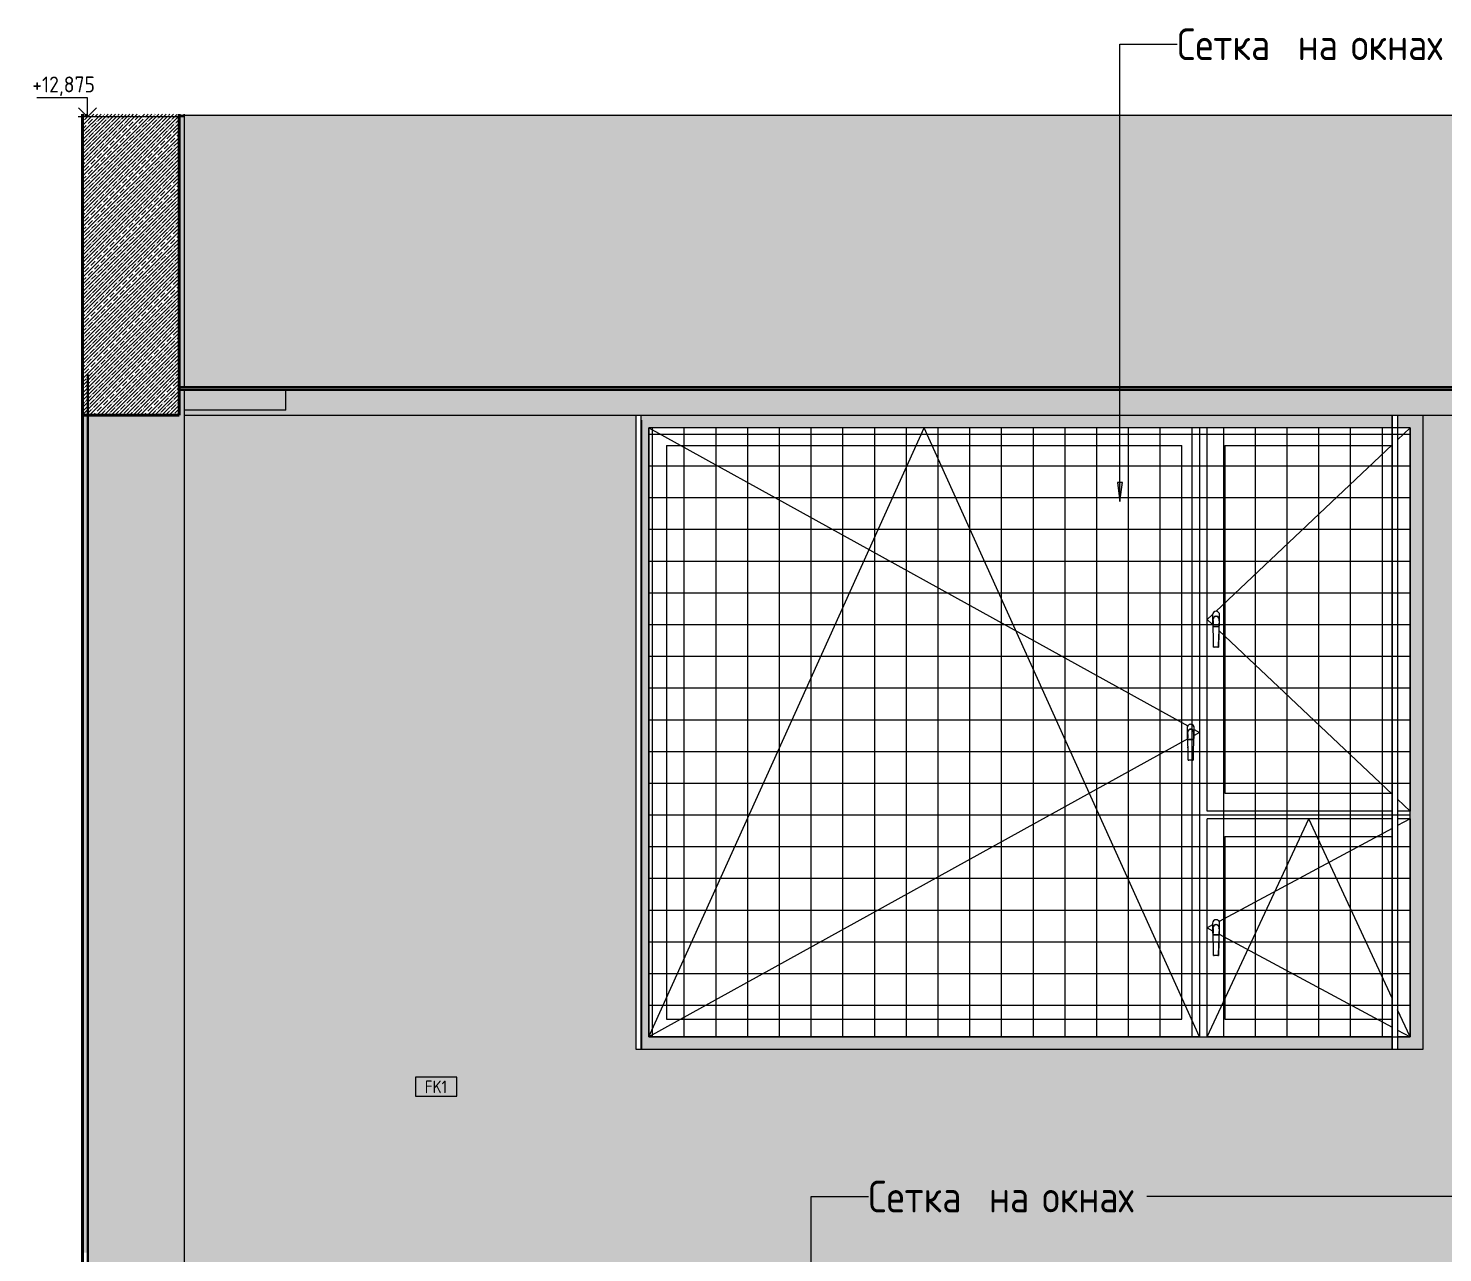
# Model space of a CAD drawing. Header units: millimetres. Extents: x 39486 to 115248, y -1987 to 27400.
# Drawn here: x 69343 to 74914, y 8400 to 13224 of the extents above; entities that cross this region are included whole.
import ezdxf

# ---------------------------------------------------------------- set-up
doc = ezdxf.new("R2010")
doc.units = ezdxf.units.MM
for name, color, linetype, lineweight, true_color in [('A-CLNG-FNSH-1', 7, 'Continuous', 30, 0x3c3c3c), ('A-DETL', 9, 'Continuous', 9, 0x808080), ('A-DETL-GENF-1', 7, 'Continuous', 9, 0x535353), ('A-WALL-4', 7, 'Continuous', 40, 0x3c3c3c), ('A-WALL-FNSH-3', 7, 'Continuous', 30, 0x3c3c3c), ('I-WALL-1', 7, 'Continuous', 9, 0x787878), ('Q-SPCQ-1', 9, 'Continuous', 9, 0x808080), ('Q-SPCQ-2', 7, 'Continuous', 9, 0x7f7f7f)]:
    doc.layers.add(name, color=color, linetype=linetype, lineweight=lineweight, true_color=true_color)
for name, color, linetype, lineweight in [('A-GLAZ', 7, 'Continuous', 9), ('A-WALL-IDEN', 7, 'Continuous', 9), ('A-WALL-PATT', 7, 'Continuous', 9), ('G-ANNO-DIMS', 7, 'Continuous', 9), ('G-ANNO-DIMS-1', 7, 'Continuous', 20), ('G-ANNO-TEXT', 7, 'Continuous', 9), ('I-WALL', 7, 'Continuous', 9), ('S-COLS', 7, 'Continuous', 9)]:
    doc.layers.add(name, color=color, linetype=linetype, lineweight=lineweight)
doc.styles.add('GOST Common_1', font='GOST_Common.ttf', dxfattribs={"width": 0.9, "height": 50})
doc.styles.add('GOST Common_3', font='GOST_Common.ttf', dxfattribs={"width": 0.9, "height": 125})
doc.styles.add('ISOCPEUR_1', font='isocpeur.ttf', dxfattribs={"width": 0.9, "height": 62.5})
pattern_1 = [(90, (27176.71, 0), (-125, 8e-15), []), (180, (27176.71, 0), (-2e-14, -125), [])]

# ---------------------------------------------------------------- blocks, each defined once
blk = doc.blocks.new('BSC_Колонна _Прямоугольная - 600х600-23205240-Развертка 2_19-1')
at = {"layer": 'S-COLS'}
blk.add_hatch(color=256, dxfattribs=at).paths.add_polyline_path([(42380, 8400), (42400, 8400), (42400, 11700), (42380, 11700), (42380, 8540)])
blk = doc.blocks.new('120_Окно_СКБ_2Ст - 120_Окно_СКБ_2Ст 3100х2500 _мал_створка слева_ 2-V48-Развертка 2_19-1')
at = {"layer": 'A-GLAZ'}
h = blk.add_hatch(color=256, dxfattribs=at)
h.paths.add_polyline_path([(47507, 9200), (47539, 9200), (47539, 9250), (44610, 9250), (44610, 11650), (47539, 11650), (47539, 11700), (44580, 11700), (44580, 11680), (44581, 11680), (44581, 9200), (46913.6, 9200)])
h.paths.add_polyline_path([(47660, 9200), (47660, 11700), (47560, 11700), (47560, 11650), (47610, 11650), (47610, 9250), (47560, 9250), (47560, 9200)])
for p, q in [((44560, 9200), (44560, 11700)), ((44560, 11700), (47660, 11700)), ((44610, 9250), (44610, 11650)), ((46780, 11650), (44610, 11650)), ((44610, 9250), (45695, 11650)), ((44610, 11650), (46733.4, 10475.7)), ((46780, 9250), (45695, 11650)), ((46780, 11650), (46780, 9250)), ((46810, 10140), (46810, 11650)), ((47539, 11650), (46810, 11650)), ((47610, 11650), (47560, 11650)), ((47610, 11650), (47560, 11602.8)), ((47610, 11650), (47610, 10140)), ((47660, 11700), (47660, 9200)), ((44680, 11580), (44680, 9320)), ((44680, 11580), (46710, 11580)), ((46710, 9320), (46710, 11580)), ((47539, 11583), (46843.7, 10926.8)), ((46880, 11580), (46880, 10210)), ((46880, 11580), (47539, 11580)), ((46831.3, 10915.1), (46810, 10895)), ((46810, 10895), (46831.3, 10874.9)), ((46831, 10913), (46831, 10877)), ((46831, 10913), (46831, 10877)), ((46832.5, 10894), (46832.5, 10896)), ((46835, 10786.6), (46833.5, 10895.8)), ((46834, 10866.2), (46834, 10865.5)), ((46834, 10865.5), (46834, 10866.2)), ((46834, 10865.5), (46834, 10865.5)), ((46836, 10866.8), (46837, 10866.9)), ((46837, 10866.9), (46838, 10866.9)), ((46852, 10866.9), (46838, 10866.9)), ((46838, 10866.9), (46852, 10866.9)), ((46843.9, 10907.5), (46846.1, 10907.5)), ((46844, 10907.5), (46846, 10907.5)), ((46846, 10906.5), (46844, 10906.5)), ((46852, 10866.9), (46853, 10866.9)), ((46853, 10866.9), (46854, 10866.8)), ((46856.5, 10896), (46855, 10786.6)), ((46856, 10865.5), (46856, 10866.2)), ((46856, 10866.2), (46856, 10865.5)), ((46857.5, 10896), (46857.5, 10894)), ((46859, 10877), (46859, 10913)), ((46859, 10877), (46859, 10913)), ((46855.8, 10851.8), (47539, 10207)), ((46838, 10785.5), (46837.2, 10785.5)), ((46852, 10785.5), (46838, 10785.5)), ((46852, 10785.5), (46838, 10785.5)), ((46733.4, 10424.3), (44610, 9250)), ((46731, 10468), (46731, 10432)), ((46731, 10468), (46731, 10432)), ((46732.5, 10449), (46732.5, 10451)), ((46732.9, 10446), (46732.5, 10449)), ((46732.9, 10446.2), (46733, 10445.5)), ((46733.2, 10445.2), (46732.9, 10446)), ((46735, 10341.6), (46733.5, 10450.8)), ((46733.7, 10432.4), (46733.8, 10428.6)), ((46734.1, 10421.4), (46734, 10421.2)), ((46734, 10421.2), (46734.1, 10421.4)), ((46734, 10421.2), (46734, 10420.5)), ((46734, 10420.5), (46734, 10421.2)), ((46734, 10420.5), (46734, 10420.5)), ((46734.5, 10421.6), (46734.1, 10421.4)), ((46734.1, 10421.4), (46734.5, 10421.6)), ((46735.2, 10421.7), (46734.5, 10421.6)), ((46736, 10421.8), (46737, 10421.9)), ((46737, 10421.9), (46738, 10421.9)), ((46752, 10421.9), (46738, 10421.9)), ((46738, 10421.9), (46752, 10421.9)), ((46741, 10462.1), (46744, 10462.5)), ((46743.9, 10462.5), (46746.1, 10462.5)), ((46744, 10462.5), (46746, 10462.5)), ((46746, 10461.5), (46744, 10461.5)), ((46753, 10421.9), (46752, 10421.9)), ((46752, 10421.9), (46753, 10421.9)), ((46754, 10421.8), (46753, 10421.9)), ((46753, 10421.9), (46754, 10421.8)), ((46756.5, 10451), (46755, 10341.6)), ((46755.5, 10421.6), (46755.9, 10421.4)), ((46756, 10421.2), (46755.9, 10421.4)), ((46755.9, 10421.4), (46756, 10421.2)), ((46756, 10420.5), (46756, 10421.2)), ((46756, 10421.2), (46756, 10420.5)), ((46757, 10445.5), (46756.6, 10439.4)), ((46757.1, 10446.2), (46757, 10445.5)), ((46757.1, 10454), (46757.5, 10451)), ((46757.5, 10451), (46757.5, 10449)), ((46759, 10432), (46759, 10468)), ((46759, 10432), (46759, 10468)), ((46759, 10461.6), (46780, 10450)), ((46780, 10450), (46759, 10438.4)), ((46738, 10340.5), (46737.2, 10340.5)), ((46752, 10340.5), (46738, 10340.5)), ((46752, 10340.5), (46738, 10340.5)), ((46755, 10341.6), (46755, 10341.6)), ((46880, 10210), (47539, 10210)), ((47560, 10187.2), (47610, 10140)), ((47539, 10140), (46810, 10140)), ((46810, 9250), (46810, 10110)), ((47539, 10110), (46810, 10110)), ((46810, 9250), (47210, 10110)), ((47539, 9402.7), (47210, 10110)), ((47610, 10140), (47560, 10140)), ((47610, 10110), (47560, 10110)), ((47610, 10110), (47560, 10083.1)), ((47610, 10110), (47610, 9250)), ((47539, 10071.8), (46856.9, 9705.2)), ((46880, 10040), (46880, 9320)), ((46880, 10040), (47539, 10040)), ((46831, 9698), (46831, 9662)), ((46831, 9698), (46831, 9662)), ((46859, 9662), (46859, 9698)), ((46859, 9662), (46859, 9698)), ((46831, 9691.3), (46810, 9680)), ((46810, 9680), (46831, 9668.7)), ((46832.5, 9679), (46832.5, 9681)), ((46835, 9571.6), (46833.5, 9680.8)), ((46834, 9651.2), (46834, 9650.5)), ((46834, 9650.5), (46834, 9651.2)), ((46834, 9650.5), (46834, 9650.5)), ((46836, 9651.8), (46837, 9651.9)), ((46837, 9651.9), (46838, 9651.9)), ((46852, 9651.9), (46838, 9651.9)), ((46838, 9651.9), (46852, 9651.9)), ((46843.9, 9692.5), (46846.1, 9692.5)), ((46844, 9692.5), (46846, 9692.5)), ((46846, 9691.5), (46844, 9691.5)), ((46852, 9651.9), (46853, 9651.9)), ((46853, 9651.9), (46854, 9651.8)), ((46856.5, 9681), (46855, 9571.6)), ((46856, 9650.5), (46856, 9651.2)), ((46856, 9651.2), (46856, 9650.5)), ((46856.9, 9654.8), (47539, 9288.2)), ((46857.5, 9681), (46857.5, 9679)), ((46852, 9570.5), (46838, 9570.5)), ((46852, 9570.5), (46838, 9570.5)), ((44680, 9320), (46710, 9320)), ((46880, 9320), (47539, 9320)), ((47610, 9250), (47560, 9357.5)), ((46780, 9250), (44610, 9250)), ((47539, 9250), (46810, 9250)), ((47560, 9276.9), (47610, 9250)), ((47610, 9250), (47560, 9250)), ((47660, 9200), (44560, 9200))]:
    blk.add_line(p, q, dxfattribs=at)
at = {"layer": 'A-GLAZ', "flags": 128}
for points in [[(46832.5, 10896), (46832.9, 10899), (46834, 10901.7), (46835.9, 10904.1), (46838.3, 10906), (46841, 10907.1), (46844, 10907.5)], [(46833.2, 10890.2), (46832.9, 10891), (46832.5, 10894)], [(46832.9, 10891.2), (46833, 10890.5), (46833.4, 10884.4), (46833.7, 10877.4), (46833.8, 10873.6)], [(46838, 10866.9), (46837, 10866.9), (46836, 10866.8), (46835.2, 10866.7), (46834.5, 10866.6), (46834.1, 10866.4), (46834, 10866.2)], [(46834, 10866.2), (46834.1, 10866.4), (46834.5, 10866.6)], [(46834.5, 10866.6), (46835.2, 10866.7), (46836, 10866.8)], [(46846, 10907.5), (46849, 10907.1), (46851.7, 10906), (46854.1, 10904.1), (46856, 10901.7), (46857.1, 10899), (46857.5, 10896)], [(46856, 10866.2), (46855.9, 10866.4), (46855.5, 10866.6), (46854.8, 10866.7), (46854, 10866.8), (46853, 10866.9), (46852, 10866.9)], [(46854, 10866.8), (46854.8, 10866.7), (46855.5, 10866.6)], [(46855.5, 10866.6), (46855.9, 10866.4), (46856, 10866.2)], [(46857.1, 10891.2), (46857, 10890.5), (46856.6, 10884.4), (46856.3, 10877.4), (46856.2, 10873.6)], [(46857.5, 10894), (46857.1, 10891), (46856.8, 10890.2)], [(46835, 10786.6), (46834.5, 10827.7), (46834.3, 10837.5)], [(46855, 10786.6), (46855.5, 10827.7), (46855.7, 10837.5)], [(46837.2, 10785.5), (46836.5, 10785.6), (46835.9, 10785.8), (46835.4, 10786), (46835.1, 10786.3), (46835, 10786.6)], [(46855, 10786.6), (46854.9, 10786.3), (46854.6, 10786), (46854.1, 10785.8), (46853.5, 10785.6), (46852.8, 10785.5), (46852, 10785.5)], [(46732.5, 10451), (46732.9, 10454), (46734, 10456.7), (46735.9, 10459.1)], [(46733, 10445.5), (46733.4, 10439.4), (46733.7, 10432.4)], [(46734.5, 10421.6), (46735.2, 10421.7), (46736, 10421.8)], [(46738, 10421.9), (46737, 10421.9), (46736, 10421.8), (46735.2, 10421.7)], [(46735.9, 10459.1), (46738.3, 10461), (46741, 10462.1)], [(46746, 10462.5), (46749, 10462.1), (46751.7, 10461), (46754.1, 10459.1), (46756, 10456.7), (46757.1, 10454)], [(46755.9, 10421.4), (46755.5, 10421.6), (46754.8, 10421.7), (46754, 10421.8)], [(46754, 10421.8), (46754.8, 10421.7), (46755.5, 10421.6)], [(46756.6, 10439.4), (46756.3, 10432.4), (46756.2, 10428.6)], [(46757.5, 10449), (46757.1, 10446), (46756.8, 10445.2)], [(46735, 10341.6), (46734.5, 10382.7), (46734.3, 10392.5)], [(46755, 10341.6), (46755.5, 10382.7), (46755.7, 10392.5)], [(46737.2, 10340.5), (46736.5, 10340.6), (46735.9, 10340.8), (46735.4, 10341), (46735.1, 10341.3), (46735, 10341.6)], [(46755, 10341.6), (46754.9, 10341.3), (46754.6, 10341), (46754.1, 10340.8), (46753.5, 10340.6), (46752.8, 10340.5), (46752, 10340.5)], [(46832.5, 9681), (46832.9, 9684), (46834, 9686.7), (46835.9, 9689.1), (46838.3, 9691), (46841, 9692.1), (46844, 9692.5)], [(46833.2, 9675.2), (46832.9, 9676), (46832.5, 9679)], [(46832.9, 9676.2), (46833, 9675.5), (46833.4, 9669.4), (46833.7, 9662.4), (46833.8, 9658.6)], [(46838, 9651.9), (46837, 9651.9), (46836, 9651.8), (46835.2, 9651.7), (46834.5, 9651.6), (46834.1, 9651.4), (46834, 9651.2)], [(46834, 9651.2), (46834.1, 9651.4), (46834.5, 9651.6)], [(46834.5, 9651.6), (46835.2, 9651.7), (46836, 9651.8)], [(46846, 9692.5), (46849, 9692.1), (46851.7, 9691), (46854.1, 9689.1), (46856, 9686.7), (46857.1, 9684), (46857.5, 9681)], [(46856, 9651.2), (46855.9, 9651.4), (46855.5, 9651.6), (46854.8, 9651.7), (46854, 9651.8), (46853, 9651.9), (46852, 9651.9)], [(46854, 9651.8), (46854.8, 9651.7), (46855.5, 9651.6)], [(46855.5, 9651.6), (46855.9, 9651.4), (46856, 9651.2)], [(46857.1, 9676.2), (46857, 9675.5), (46856.6, 9669.4), (46856.3, 9662.4), (46856.2, 9658.6)], [(46857.5, 9679), (46857.1, 9676), (46856.8, 9675.2)], [(46835, 9571.6), (46834.5, 9612.7), (46834.3, 9622.5)], [(46855, 9571.6), (46855.5, 9612.7), (46855.7, 9622.5)], [(46838, 9570.5), (46837.2, 9570.5), (46836.5, 9570.6), (46835.9, 9570.8), (46835.4, 9571), (46835.1, 9571.3), (46835, 9571.6)], [(46855, 9571.6), (46854.9, 9571.3), (46854.6, 9571), (46854.1, 9570.8), (46853.5, 9570.6), (46852.8, 9570.5), (46852, 9570.5)]]:
    blk.add_lwpolyline(points, dxfattribs=at)
at = {"layer": 'A-GLAZ'}
for centre, radius, start, end in [((46845, 10913), 14, 0, 180), ((46845, 10913), 14, 0, 180), ((46845, 10877), 14, 180, 217.3919), ((46845, 10877), 14, 180, 217.174), ((46844, 10896), 11.5, 90.2744, 204.8614), ((46844, 10896), 10.5, 90.2744, 181.3109), ((46846, 10896), 10.5, 44.8639, 89.7256), ((46846, 10896), 11.5, 335.1322, 89.7256), ((46846, 10896), 10.5, 0.0023, 44.8639), ((46845, 10877), 14, 322.6053, 0), ((46845, 10877), 14, 322.826, 0), ((46745, 10468), 14, 75, 180), ((46745, 10468), 14, 144, 180), ((46745, 10468), 14, 36, 144), ((46745, 10468), 14, 60, 75), ((46745, 10468), 14, 0, 60), ((46745, 10468), 14, 0, 36), ((46745, 10432), 14, 180, 217.3919), ((46745, 10432), 14, 180, 195), ((46745, 10432), 14, 195, 210), ((46744, 10451), 11.5, 90.2744, 204.8614), ((46745, 10432), 14, 210, 217.174), ((46744, 10451), 10.5, 90.2744, 181.3109), ((46746, 10451), 10.5, 0.0023, 89.7256), ((46746, 10451), 11.5, 335.1322, 89.7256), ((46745, 10432), 14, 322.6053, 0), ((46745, 10432), 14, 322.826, 0), ((46845, 9698), 14, 0, 180), ((46845, 9698), 14, 90, 180), ((46845, 9698), 14, 15, 90), ((46845, 9698), 14, 0, 15), ((46845, 9662), 14, 180, 217.3919), ((46845, 9662), 14, 180, 217.174), ((46844, 9681), 11.5, 166.6657, 204.8614), ((46844, 9681), 11.5, 90.2744, 166.6657), ((46844, 9681), 10.5, 90.2744, 181.3109), ((46846, 9681), 10.5, 0.0023, 89.7256), ((46846, 9681), 11.5, 335.1322, 89.7256), ((46845, 9662), 14, 322.6053, 0), ((46845, 9662), 14, 322.826, 0)]:
    blk.add_arc(centre, radius, start, end, dxfattribs=at)
for centre, major_axis, start_param, end_param in [((46838, 10786.6), (-3, 0), 0.00131, 1.569486), ((46852, 10786.6), (3, 0), 4.713699, 6.278048), ((46738, 10341.6), (3, 0), 3.142903, 3.926991), ((46738, 10341.6), (3, 0), 3.926991, 4.711079), ((46752, 10341.6), (3, 0), 4.713699, 6.278048), ((46838, 9571.6), (-3, 0), 0.00131, 1.569486), ((46852, 9571.6), (3, 0), 4.713699, 6.278048)]:
    blk.add_ellipse(centre, major_axis=major_axis, ratio=0.374607, start_param=start_param, end_param=end_param, dxfattribs=at)
blk = doc.blocks.new('Видеокамера - Желтый-29703671-Развертка 2_19-1')
at = {"layer": 'Q-SPCQ-2'}
blk.add_hatch(color=256, dxfattribs=at).paths.add_polyline_path([(42780, 11720), (43180, 11720), (43180, 11800), (42780, 11800), (42780, 11799.2)])
at = {"layer": 'Q-SPCQ-1'}
for p, q in [((42780, 11800), (42780, 11720)), ((43180, 11720), (43180, 11800)), ((43180, 11720), (42780, 11720))]:
    blk.add_line(p, q, dxfattribs=at)
blk = doc.blocks.new('Высотные отметки - Стрелка_Верх-17668718-Развертка 2_19-1')
at = {"layer": 'G-ANNO-DIMS'}
for p, q in [((42399.2, 12950.1), (42199.2, 12950.1)), ((42399.2, 12875.1), (42399.2, 12950.1)), ((42437.1, 12875.1), (42362.1, 12875.1))]:
    blk.add_line(p, q, dxfattribs=at)
at = {"layer": 'G-ANNO-DIMS-1'}
for q in [(42363.8, 12910.4), (42434.5, 12910.4)]:
    blk.add_line((42399.2, 12875.1), q, dxfattribs=at)
blk = doc.blocks.new('М_стена_0001 - Типоразмер_без рамки-25382661-Развертка 2_19-1')
at = {"layer": 'A-WALL-IDEN'}
for p, q in [((43854.4, 9092), (43691.1, 9092)), ((43691.1, 9092), (43691.1, 9017)), ((43854.4, 9017), (43854.4, 9092)), ((43691.1, 9017), (43854.4, 9017))]:
    blk.add_line(p, q, dxfattribs=at)

msp = doc.modelspace()

# ---------------------------------------------------------------- hatches: boundary and pattern name
at = {"layer": 'A-DETL-GENF-1'}
h = msp.add_hatch(dxfattribs=at)
h.set_pattern_fill('FP_16', color=256, style=0, pattern_type=2)
h.set_pattern_definition(pattern_1)
h.paths.add_polyline_path([(74193.9, 9250), (74715.7, 9250), (74715.7, 9320), (74056.7, 9320), (74056.7, 10040), (74715.7, 10040.1), (74715.7, 10210), (74056.7, 10210), (74056.7, 11580), (74715.7, 11580.1), (74715.7, 11650), (71786.7, 11650), (71786.7, 9250), (74090.3, 9250)])
h.paths.add_polyline_path([(74766.7, 9250), (74786.7, 9250), (74786.7, 11650), (74736.7, 11650), (74736.7, 9250)])
h.paths.add_polyline_path([(73334.7, 9320), (71856.7, 9320), (71856.7, 11580), (73886.7, 11580), (73886.7, 9320), (73712.5, 9320)])
h.paths.add_polyline_path([(74028.7, 9570.5), (74012.7, 9570.8), (74011.8, 9571.3), (74011.7, 9571.6), (74010.5, 9653.8), (74009.6, 9655), (74008.2, 9658.4), (74007.7, 9662), (74007.7, 9698), (74008.2, 9701.6), (74009.6, 9705), (74011.8, 9707.9), (74014.7, 9710.1), (74018.1, 9711.5), (74021.7, 9712), (74025.3, 9711.5), (74028.7, 9710.1), (74031.6, 9707.9), (74033.8, 9705), (74035.2, 9701.6), (74035.7, 9698), (74035.5, 9660.3), (74035.2, 9658.4), (74033.8, 9655), (74032.8, 9653.6), (74032.5, 9630.4), (74031.6, 9571.3), (74030.6, 9570.7), (74029.5, 9570.5)])
h.paths.add_polyline_path([(73922.1, 10340.5), (73912.7, 10340.8), (73911.8, 10341.3), (73911.7, 10341.6), (73910.5, 10423.8), (73909.6, 10425), (73908.2, 10428.4), (73907.7, 10432), (73907.7, 10468), (73908.2, 10471.6), (73909.7, 10475.1), (73911.8, 10477.9), (73914.7, 10480.1), (73918.1, 10481.5), (73921.7, 10482), (73925.3, 10481.5), (73928.7, 10480.1), (73931.6, 10477.9), (73933.8, 10475), (73935.2, 10471.6), (73935.7, 10468), (73935.7, 10432), (73935.2, 10428.4), (73933.8, 10425), (73932.8, 10423.6), (73932.5, 10400.4), (73931.6, 10341.3), (73930.6, 10340.7), (73928.7, 10340.5), (73924, 10340.5)])
h.paths.add_polyline_path([(74018.1, 10785.5), (74012.7, 10785.8), (74011.8, 10786.3), (74011.7, 10786.6), (74010.5, 10868.8), (74009.6, 10870), (74008.2, 10873.4), (74007.7, 10877), (74007.7, 10913), (74008.2, 10916.6), (74009.6, 10920), (74011.8, 10922.9), (74014.7, 10925.1), (74018.1, 10926.5), (74021.7, 10927), (74025.3, 10926.5), (74028.7, 10925.1), (74031.6, 10922.9), (74033.8, 10920), (74035.3, 10916.5), (74035.7, 10913), (74035.7, 10877), (74035.2, 10873.4), (74033.8, 10870), (74032.8, 10868.6), (74032.5, 10845.4), (74031.6, 10786.3), (74030.6, 10785.7), (74028.7, 10785.5), (74021.7, 10785.5)])
h = msp.add_hatch(dxfattribs=at)
h.set_pattern_fill('FP_16', color=256, style=0, pattern_type=2)
h.set_pattern_definition(pattern_1)
h.paths.add_polyline_path([(74716.7, 9250), (74736.7, 9250), (74736.7, 11650), (74716.7, 11650), (74716.7, 9270)])
h.paths.add_polyline_path([(71856.7, 9320), (73886.7, 9320), (73886.7, 11580), (71856.7, 11580), (71856.7, 10533.3)])
h.paths.add_polyline_path([(74056.7, 9320), (74715.7, 9320), (74715.7, 10040), (74056.7, 10040), (74056.7, 9354.8)])
h.paths.add_polyline_path([(74715.7, 10210), (74715.7, 11580), (74056.7, 11580), (74056.7, 10210), (74090.3, 10210)])
h = msp.add_hatch(dxfattribs=at)
h.set_pattern_fill('FP_16', color=256, style=0, pattern_type=2)
h.set_pattern_definition(pattern_1)
h.paths.add_polyline_path([(74716.7, 9250), (74716.7, 11650), (74715.7, 11650), (74715.7, 9250)])
h = msp.add_hatch(dxfattribs=at)
h.set_pattern_fill('FP_16', color=256, style=0, pattern_type=2)
h.set_pattern_definition(pattern_1)
h.paths.add_polyline_path([(74022.1, 9570.5), (74030.6, 9570.7), (74031.6, 9571.3), (74031.7, 9571.6), (74032.9, 9653.8), (74033.8, 9655), (74035.3, 9658.6), (74035.7, 9663.4), (74035.7, 9698), (74035.2, 9701.6), (74033.8, 9705), (74031.6, 9707.9), (74028.7, 9710.1), (74025.3, 9711.5), (74021.7, 9712), (74018.1, 9711.5), (74014.7, 9710.1), (74011.8, 9707.9), (74009.6, 9705), (74008.2, 9701.6), (74007.7, 9698), (74007.9, 9660.3), (74008.2, 9658.4), (74009.6, 9655), (74010.7, 9653.6), (74011, 9630.4), (74011.8, 9571.3), (74012.7, 9570.8), (74014.7, 9570.5), (74021.7, 9570.5)])
h.paths.add_polyline_path([(74014.7, 9630.5), (74014.7, 9630.6), (74014.7, 9632.5)])
h.paths.add_polyline_path([(73922.6, 10340.5), (73930.6, 10340.7), (73931.6, 10341.3), (73931.7, 10341.6), (73932.9, 10423.8), (73933.8, 10425), (73935.3, 10428.6), (73935.7, 10433.4), (73935.7, 10468), (73935.2, 10471.6), (73933.7, 10475.1), (73931.6, 10477.9), (73928.7, 10480.1), (73925.3, 10481.5), (73921.7, 10482), (73918.1, 10481.5), (73914.7, 10480.1), (73911.8, 10477.9), (73909.6, 10475), (73908.2, 10471.6), (73907.7, 10468), (73907.7, 10432), (73908.2, 10428.4), (73909.6, 10425), (73910.7, 10423.6), (73911, 10400.4), (73911.8, 10341.3), (73912.7, 10340.8), (73914.7, 10340.5), (73922.1, 10340.5)])
h.paths.add_polyline_path([(73914.7, 10400.5), (73914.7, 10400.6), (73914.7, 10402.5)])
h.paths.add_polyline_path([(74028.7, 10785.5), (74030.8, 10785.8), (74031.6, 10786.3), (74031.7, 10786.6), (74032.9, 10868.8), (74033.8, 10870), (74035.3, 10873.6), (74035.7, 10878.4), (74035.7, 10913), (74035.2, 10916.6), (74033.8, 10920), (74031.6, 10922.9), (74028.7, 10925.1), (74024.9, 10926.6), (74021.7, 10927), (74018.1, 10926.5), (74014.7, 10925.1), (74011.8, 10922.9), (74009.6, 10920), (74008.2, 10916.5), (74007.7, 10913), (74007.7, 10877), (74008.2, 10873.4), (74009.6, 10870), (74010.7, 10868.6), (74011, 10845.4), (74011.8, 10786.3), (74012.7, 10785.8), (74014.7, 10785.5), (74022.6, 10785.5)])
h.paths.add_polyline_path([(74014.7, 10845.5), (74014.7, 10845.6), (74014.7, 10847.5)])
at = {"layer": 'A-WALL-PATT'}
h = msp.add_hatch(color=256, dxfattribs=at)
h.paths.add_polyline_path([(69645.4, 4200), (69957.7, 4200), (69957.7, 11720), (69956.7, 11720), (69956.7, 11800), (69936.7, 11800), (69936.7, 11700), (69577.7, 11700), (69577.7, 6600), (69645.4, 6600), (69645.4, 4737.6)])
h.paths.add_polyline_path([(69957.7, 11810), (69957.7, 12875.1), (69936.7, 12875.1), (69936.7, 11810), (69956.7, 11810)])
h = msp.add_hatch(color=256, dxfattribs=at)
h.paths.add_polyline_path([(74685.2, 5000), (74685.2, 6600), (75037.1, 6600), (75037.1, 7311.3), (75315.7, 7311.3), (75315.7, 7675.5), (75316.7, 7675.5), (75316.7, 11700), (74836.7, 11700), (74836.7, 9200), (71736.7, 9200), (71736.7, 11700), (69957.7, 11700), (69957.7, 6600), (71583.7, 6600), (71583.7, 7500), (74683.7, 7500), (74683.7, 5000)])
h.paths.add_polyline_path([(75315.2, 5000), (75315.7, 5000), (75315.7, 6246.6), (75315.2, 6246.6), (75315.2, 5002)])
h.paths.add_polyline_path([(75315.7, 6276.6), (75315.7, 6411.3), (75315.2, 6411.3), (75315.2, 6276.6)])
h.paths.add_polyline_path([(75315.7, 7261.3), (75315.7, 7261.5), (75087.3, 7261.3)])
at = {"layer": 'G-ANNO-TEXT'}
msp.add_hatch(color=256, dxfattribs=at).paths.add_polyline_path([(73642.7, 11359.6), (73652.6, 11434.6), (73632.9, 11434.6)])
at = {"layer": 'I-WALL'}
h = msp.add_hatch(color=256, dxfattribs=at)
h.paths.add_polyline_path([(93336.7, 12880), (93336.7, 12885.6), (69957.7, 12885.6), (69957.7, 12880), (90714.4, 12880)])
h.paths.add_polyline_path([(69956.7, 12880), (69956.7, 12885.6), (69936.7, 12885.6), (69936.7, 12880)])
h = msp.add_hatch(color=256, dxfattribs=at)
h.paths.add_polyline_path([(90714.4, 11700), (93315.7, 11700), (93315.7, 11800), (87957.7, 11800), (87957.7, 11700)])
h.paths.add_polyline_path([(86180.6, 11700), (87316.7, 11700), (87316.7, 11800), (81957.7, 11800), (81957.7, 11700), (84669.3, 11700)])
h.paths.add_polyline_path([(69971.5, 11700), (75316.7, 11700), (75316.7, 11800), (70356.7, 11800), (70356.7, 11720), (69957.7, 11720), (69957.7, 11700), (69969.7, 11700)])
h.paths.add_polyline_path([(80135.5, 11700), (81316.7, 11700), (81316.7, 11800), (75958, 11800), (75958, 11700), (79379.8, 11700)])
h.paths.add_polyline_path([(72579.1, 11810), (75316.7, 11810), (75316.7, 11860), (75958, 11860), (75958, 11810), (81316.7, 11810), (81316.7, 11860), (81957.7, 11860), (81957.7, 11810), (87316.7, 11810), (87316.7, 11860), (87957.7, 11860), (87957.7, 11810), (93315.7, 11810), (93315.7, 11849.2), (93316.7, 11849.2), (93316.7, 11855), (93336.7, 11855), (93336.7, 12880), (69957.7, 12880), (69957.7, 11810), (71067.8, 11810)])
h.paths.add_polyline_path([(69956.6, 12875.1), (69956.7, 12875.1), (69956.7, 12880), (69936.7, 12880), (69936.7, 12875.1)])
msp.add_hatch(color=256, dxfattribs=at).paths.add_polyline_path([(71756.7, 9200), (71757.7, 9200), (71757.7, 11680), (71756.7, 11680), (71756.7, 9200.6)])
h = msp.add_hatch(color=256, dxfattribs=at)
h.paths.add_polyline_path([(74715.7, 9200), (74716.7, 9200), (74716.7, 9250), (74715.7, 9250), (74715.7, 9209.4)])
h.paths.add_polyline_path([(74716.7, 11650), (74716.7, 11700), (74715.7, 11700), (74715.7, 11650)])
at = {"layer": 'I-WALL-1'}
h = msp.add_hatch(dxfattribs=at)
h.set_pattern_fill('FP_14', color=256, style=0, pattern_type=2)
h.set_pattern_definition([(45, (27176.711, 0), (-14.25598, 14.25598), []), (45, (27190.967, 0), (-14.25598, 14.25598), [25.202, -5.04, 0.8382, -4.202])])
h.paths.add_polyline_path([(69936.7, 11700), (69936.7, 12885.6), (69556.7, 12885.6), (69556.7, 11700), (69934.3, 11700)])

# ---------------------------------------------------------------- linework, layer by layer
at = {"layer": 'A-CLNG-FNSH-1'}
for p, q in [((93336.7, 11810), (69936.7, 11810)), ((69936.7, 11800), (93336.7, 11800))]:
    msp.add_line(p, q, dxfattribs=at)
at = {"layer": 'A-DETL'}
for p, q in [((74786.7, 11650), (71786.7, 11650)), ((71786.7, 11650), (71786.7, 9250)), ((74786.7, 9250), (74786.7, 11650)), ((71786.7, 9250), (74786.7, 9250))]:
    msp.add_line(p, q, dxfattribs=at)
at = {"layer": 'A-WALL-4'}
for p, q in [((69556.7, 8320), (69556.7, 12885.6)), ((69936.7, 11700), (69936.7, 12885.6)), ((69556.5, 11700), (69936.7, 11700))]:
    msp.add_line(p, q, dxfattribs=at)
at = {"layer": 'A-WALL-FNSH-3'}
for p, q in [((69577.7, 11860), (69576.7, 11860)), ((69576.7, 11860), (69576.7, 4200)), ((69577.7, 4200), (69577.7, 11860))]:
    msp.add_line(p, q, dxfattribs=at)
at = {"layer": 'G-ANNO-DIMS'}
msp.add_line((69945.4, 12875.1), (69575.9, 12875.1), dxfattribs=at)
at = {"layer": 'G-ANNO-TEXT'}
for p, q in [((73642.7, 13161.2), (73868.6, 13161.2)), ((73642.7, 11359.6), (73642.7, 13161.2)), ((73652.6, 11434.6), (73632.9, 11434.6)), ((73632.9, 11434.6), (73642.7, 11359.6)), ((73642.7, 11359.6), (73652.6, 11434.6)), ((72426.3, 8621.4), (72652.1, 8621.4)), ((72426.3, 6819.8), (72426.3, 8621.4)), ((73750.6, 8621.4), (73749, 8621.4)), ((76396, 8621.4), (73750.6, 8621.4)), ((92796.6, 8621.4), (73750.6, 8621.4)), ((89621.5, 8621.4), (73750.6, 8621.4)), ((85504.1, 8621.4), (73750.6, 8621.4)), ((82517, 8621.4), (73750.6, 8621.4)), ((79358.2, 8621.4), (73750.6, 8621.4))]:
    msp.add_line(p, q, dxfattribs=at)
at = {"layer": 'I-WALL'}
for p, q in [((69956.7, 12880), (69936.7, 12880)), ((69957.7, 12875.1), (69936.7, 12875.1)), ((69956.7, 12875.1), (69956.7, 12885.6)), ((69957.7, 11810), (69957.7, 12885.6)), ((93336.7, 12880), (69957.7, 12880)), ((69957.7, 4200), (69957.7, 11720)), ((69957.7, 11700), (75316.7, 11700)), ((71736.7, 9200), (71736.7, 11700)), ((71756.7, 9200), (71756.7, 11700)), ((71756.7, 11680), (71757.7, 11680)), ((71757.7, 11680), (71757.7, 9200)), ((74715.7, 9200), (74715.7, 11700)), ((74716.7, 9200), (74716.7, 11700)), ((74736.7, 11700), (74736.7, 9200)), ((74836.7, 11700), (74836.7, 9200)), ((74836.7, 9200), (71736.7, 9200))]:
    msp.add_line(p, q, dxfattribs=at)

# ---------------------------------------------------------------- block references
at = {"layer": 'A-GLAZ'}
msp.add_blockref('120_Окно_СКБ_2Ст - 120_Окно_СКБ_2Ст 3100х2500 _мал_створка слева_ 2-V48-Развертка 2_19-1', (27176.7, 0), dxfattribs=at)
at = {"layer": 'A-WALL-IDEN'}
msp.add_blockref('М_стена_0001 - Типоразмер_без рамки-25382661-Развертка 2_19-1', (27176.7, 0), dxfattribs=at)
at = {"layer": 'G-ANNO-DIMS'}
msp.add_blockref('Высотные отметки - Стрелка_Верх-17668718-Развертка 2_19-1', (27176.7, 0), dxfattribs=at)
at = {"layer": 'Q-SPCQ-1'}
msp.add_blockref('Видеокамера - Желтый-29703671-Развертка 2_19-1', (27176.7, 0), dxfattribs=at)
at = {"layer": 'S-COLS'}
msp.add_blockref('BSC_Колонна _Прямоугольная - 600х600-23205240-Развертка 2_19-1', (27176.7, 0), dxfattribs=at)

# ---------------------------------------------------------------- texts
at = {"layer": 'A-WALL-IDEN', "insert": (70904.6, 9078.4), "char_height": 50, "width": 111.835, "attachment_point": 1, "style": 'GOST Common_1'}
msp.add_mtext('FK1', dxfattribs=at)
at = {"layer": 'G-ANNO-TEXT', "char_height": 125, "attachment_point": 1, "style": 'GOST Common_3'}
for s, insert, width in [('Сетка', (73868.6, 13223.7), 528.512), ('\\fGOST Common|b0|i0|c204|p34|;\\W.9; ', (74304.6, 13223.7), 46.899), ('\\fGOST Common|b0|i0|c204|p34|;\\W.9; ', (74514.5, 13223.7), 46.899), ('на', (74343.3, 13223.7), 207.437), ('окнах', (74553.2, 13223.7), 499.652), ('Сетка', (72652.1, 8683.9), 528.512), ('\\fGOST Common|b0|i0|c204|p34|;\\W.9; ', (73088.2, 8683.9), 46.899), ('на', (73126.9, 8683.9), 207.437), ('\\fGOST Common|b0|i0|c204|p34|;\\W.9; ', (73298, 8683.9), 46.899), ('окнах', (73336.7, 8683.9), 499.652)]:
    msp.add_mtext(s, dxfattribs=dict(at, insert=insert, width=width))

# ---------------------------------------------------------------- next in the draw order: texts
at = {"layer": 'G-ANNO-DIMS', "insert": (69358.2, 13034.2), "char_height": 62.5, "width": 288.318, "attachment_point": 1, "line_spacing_factor": 1.149209, "style": 'ISOCPEUR_1', "bg_fill": 3, "box_fill_scale": 1.25, "bg_fill_color": 256, "bg_fill_true_color": 13158600, "bg_fill_transparency": 0}
msp.add_mtext('+12,875', dxfattribs=at)

doc.saveas('drawing.dxf')
